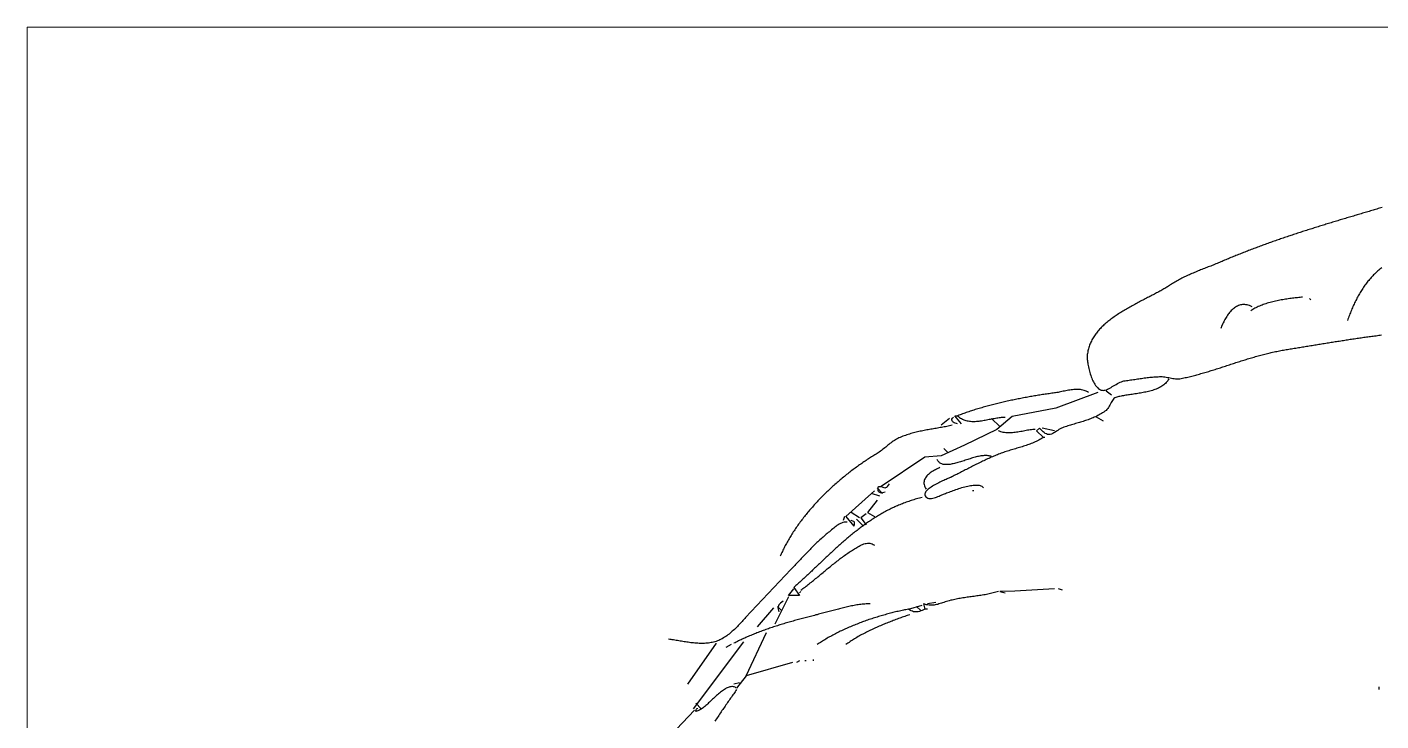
# Model space of a CAD drawing. Header units: millimetres. Extents: x 0 to 171, y 0 to 100.
# Drawn here: x 0 to 82.4, y 57.8 to 100 of the extents above; entities that cross this region are included whole.
import ezdxf

# ---------------------------------------------------------------- set-up
doc = ezdxf.new("R2010")
doc.units = ezdxf.units.MM
doc.layers.add('cut', color=7, linetype='CONTINUOUS', lineweight=0)
doc.layers.add('Gravur', color=7, linetype='CONTINUOUS')

msp = doc.modelspace()

# ---------------------------------------------------------------- linework, layer by layer
at = {"layer": 'cut'}
for q in [(171.046, 99.997), (0, 0)]:
    msp.add_line((0, 99.997), q, dxfattribs=at)
at = {"layer": 'Gravur'}
for points in [[(82.435, 89.013), (82.355, 88.989), (82.276, 88.966), (82.196, 88.942), (82.117, 88.919), (82.037, 88.895), (81.958, 88.871), (81.878, 88.848), (81.798, 88.824), (81.719, 88.801), (81.639, 88.777), (81.56, 88.753), (81.48, 88.73), (81.401, 88.706), (81.321, 88.683), (81.241, 88.659), (81.162, 88.635), (81.082, 88.612), (81.003, 88.588), (80.923, 88.564), (80.844, 88.541), (80.764, 88.517), (80.685, 88.493), (80.605, 88.47), (80.526, 88.446), (80.446, 88.422), (80.367, 88.399), (80.287, 88.375), (80.208, 88.351), (80.129, 88.327), (80.049, 88.303), (79.97, 88.279), (79.89, 88.255), (79.811, 88.231), (79.732, 88.207), (79.652, 88.183), (79.573, 88.159), (79.494, 88.135), (79.414, 88.111), (79.335, 88.087), (79.256, 88.063), (79.177, 88.039), (79.097, 88.014), (79.018, 87.99), (78.939, 87.965), (78.86, 87.941), (78.781, 87.917), (78.701, 87.892), (78.622, 87.867), (78.543, 87.843), (78.464, 87.818), (78.385, 87.793), (78.306, 87.768), (78.227, 87.743), (78.148, 87.718), (78.069, 87.693), (77.99, 87.668), (77.911, 87.643), (77.832, 87.618), (77.753, 87.593), (77.674, 87.567), (77.596, 87.542), (77.517, 87.516), (77.438, 87.491), (77.359, 87.465), (77.281, 87.439), (77.202, 87.414), (77.123, 87.388), (77.044, 87.362), (76.966, 87.336), (76.887, 87.31), (76.809, 87.283), (76.73, 87.257), (76.652, 87.231), (76.573, 87.204), (76.495, 87.177), (76.416, 87.151), (76.338, 87.124), (76.26, 87.097), (76.181, 87.07), (76.103, 87.043), (76.025, 87.016), (75.946, 86.989), (75.868, 86.961), (75.79, 86.934), (75.712, 86.906), (75.634, 86.878), (75.556, 86.851), (75.478, 86.823), (75.4, 86.795), (75.322, 86.766), (75.244, 86.738), (75.166, 86.71), (75.088, 86.681), (75.01, 86.653), (74.933, 86.624), (74.855, 86.595), (74.777, 86.566), (74.7, 86.537), (74.622, 86.508), (74.544, 86.478), (74.467, 86.449), (74.389, 86.419), (74.312, 86.389), (74.235, 86.359), (74.157, 86.329), (74.08, 86.299), (74.003, 86.269), (73.926, 86.238), (73.848, 86.208), (73.771, 86.177), (73.694, 86.146), (73.617, 86.115), (73.54, 86.084), (73.463, 86.053), (73.386, 86.021), (73.309, 85.989), (73.233, 85.958), (73.156, 85.926), (73.079, 85.894), (73.002, 85.861), (72.926, 85.829), (72.849, 85.796), (72.773, 85.764), (72.696, 85.731), (72.621, 85.698), (72.545, 85.666), (72.469, 85.635), (72.392, 85.603), (72.316, 85.572), (72.239, 85.541), (72.163, 85.511), (72.086, 85.48), (72.009, 85.45), (71.932, 85.42), (71.855, 85.39), (71.778, 85.359), (71.701, 85.329), (71.624, 85.299), (71.546, 85.269), (71.469, 85.238), (71.392, 85.208), (71.316, 85.177), (71.239, 85.146), (71.162, 85.115), (71.086, 85.084), (71.009, 85.052), (70.933, 85.02), (70.857, 84.987), (70.781, 84.954), (70.706, 84.921), (70.63, 84.887), (70.555, 84.853), (70.481, 84.818), (70.406, 84.782), (70.332, 84.746), (70.258, 84.709), (70.185, 84.671), (70.112, 84.633), (70.039, 84.594), (69.967, 84.554), (69.896, 84.513), (69.824, 84.471), (69.753, 84.428), (69.683, 84.385), (69.613, 84.34), (69.544, 84.295), (69.492, 84.26), (69.438, 84.225), (69.383, 84.191), (69.327, 84.156), (69.27, 84.122), (69.211, 84.087), (69.152, 84.052), (69.092, 84.018), (69.031, 83.983), (68.969, 83.948), (68.906, 83.914), (68.842, 83.879), (68.778, 83.844), (68.712, 83.809), (68.646, 83.774), (68.58, 83.738), (68.512, 83.703), (68.444, 83.668), (68.376, 83.632), (68.307, 83.596), (68.238, 83.56), (68.168, 83.524), (68.097, 83.488), (68.027, 83.451), (67.956, 83.414), (67.884, 83.378), (67.813, 83.34), (67.741, 83.303), (67.669, 83.265), (67.597, 83.227), (67.525, 83.189), (67.453, 83.151), (67.381, 83.112), (67.309, 83.073), (67.237, 83.033), (67.165, 82.994), (67.093, 82.954), (67.021, 82.913), (66.95, 82.872), (66.879, 82.831), (66.808, 82.79), (66.737, 82.748), (66.667, 82.705), (66.597, 82.663), (66.528, 82.619), (66.459, 82.576), (66.391, 82.532), (66.323, 82.487), (66.256, 82.442), (66.189, 82.397), (66.124, 82.351), (66.059, 82.304), (65.994, 82.257), (65.931, 82.21), (65.868, 82.162), (65.806, 82.113), (65.745, 82.064), (65.685, 82.014), (65.626, 81.964), (65.568, 81.913), (65.511, 81.861), (65.456, 81.809), (65.401, 81.757), (65.348, 81.703), (65.295, 81.649), (65.244, 81.595), (65.195, 81.539), (65.146, 81.483), (65.099, 81.427), (65.054, 81.369), (65.01, 81.311), (64.967, 81.252), (64.926, 81.193), (64.886, 81.132), (64.849, 81.071), (64.812, 81.01), (64.778, 80.947), (64.745, 80.884), (64.714, 80.819), (64.684, 80.755), (64.657, 80.689), (64.631, 80.622), (64.608, 80.555), (64.586, 80.486), (64.566, 80.417), (64.549, 80.347), (64.533, 80.276), (64.52, 80.204), (64.508, 80.132), (64.499, 80.058), (64.492, 79.983), (64.49, 79.936), (64.49, 79.882), (64.491, 79.824), (64.496, 79.76), (64.502, 79.693), (64.51, 79.621), (64.52, 79.546), (64.533, 79.468), (64.547, 79.387), (64.564, 79.304), (64.582, 79.22), (64.603, 79.135), (64.625, 79.048), (64.65, 78.962), (64.676, 78.876), (64.704, 78.79), (64.735, 78.706), (64.767, 78.623), (64.801, 78.542), (64.837, 78.464), (64.874, 78.389), (64.914, 78.317), (64.955, 78.248), (64.999, 78.185), (65.043, 78.126), (65.09, 78.072), (65.139, 78.024), (65.189, 77.982), (65.241, 77.946), (65.294, 77.918), (65.349, 77.897), (65.406, 77.884), (65.465, 77.88), (65.526, 77.884), (65.59, 77.897), (65.656, 77.918), (65.725, 77.946), (65.796, 77.98), (65.869, 78.018), (65.944, 78.06), (66.019, 78.104), (66.097, 78.15), (66.175, 78.196), (66.254, 78.242), (66.333, 78.287), (66.412, 78.329), (66.492, 78.368), (66.572, 78.402), (66.651, 78.43), (66.729, 78.452), (66.807, 78.466), (66.888, 78.477), (66.97, 78.489), (67.051, 78.5), (67.134, 78.512), (67.216, 78.525), (67.299, 78.537), (67.382, 78.549), (67.465, 78.562), (67.548, 78.575), (67.632, 78.587), (67.715, 78.599), (67.799, 78.611), (67.883, 78.623), (67.967, 78.634), (68.05, 78.645), (68.134, 78.656), (68.218, 78.665), (68.301, 78.675), (68.385, 78.683), (68.468, 78.691), (68.551, 78.698), (68.634, 78.704), (68.717, 78.708), (68.8, 78.712), (68.882, 78.715), (68.964, 78.717), (69.048, 78.715), (69.132, 78.709), (69.215, 78.698), (69.297, 78.685), (69.379, 78.669), (69.461, 78.653), (69.543, 78.636), (69.624, 78.619), (69.706, 78.605), (69.788, 78.592), (69.87, 78.584), (69.953, 78.579), (70.037, 78.58), (70.122, 78.587), (70.208, 78.601), (70.289, 78.618), (70.37, 78.635), (70.45, 78.653), (70.531, 78.671), (70.611, 78.69), (70.691, 78.709), (70.772, 78.728), (70.852, 78.748), (70.932, 78.769), (71.012, 78.789), (71.091, 78.81), (71.171, 78.832), (71.251, 78.853), (71.33, 78.875), (71.41, 78.898), (71.489, 78.92), (71.568, 78.943), (71.648, 78.966), (71.727, 78.99), (71.806, 79.013), (71.885, 79.037), (71.964, 79.061), (72.043, 79.085), (72.122, 79.11), (72.201, 79.134), (72.28, 79.159), (72.359, 79.184), (72.437, 79.209), (72.516, 79.234), (72.595, 79.259), (72.674, 79.285), (72.752, 79.31), (72.831, 79.336), (72.91, 79.361), (72.989, 79.387), (73.067, 79.412), (73.146, 79.438), (73.225, 79.464), (73.303, 79.489), (73.382, 79.515), (73.461, 79.54), (73.54, 79.566), (73.619, 79.591), (73.698, 79.616), (73.777, 79.641), (73.856, 79.667), (73.935, 79.692), (74.014, 79.716), (74.093, 79.741), (74.172, 79.766), (74.251, 79.79), (74.331, 79.814), (74.41, 79.838), (74.489, 79.862), (74.569, 79.885), (74.649, 79.909), (74.728, 79.932), (74.808, 79.955), (74.888, 79.977), (74.968, 79.999), (75.048, 80.021), (75.128, 80.043), (75.209, 80.064), (75.289, 80.085), (75.37, 80.105), (75.45, 80.126), (75.531, 80.145), (75.612, 80.165), (75.693, 80.184), (75.774, 80.202), (75.856, 80.221), (75.937, 80.238), (76.019, 80.255), (76.101, 80.272), (76.183, 80.288), (76.265, 80.304), (76.347, 80.319), (76.429, 80.334), (76.512, 80.348), (76.595, 80.362), (76.678, 80.375), (76.761, 80.389), (76.844, 80.402), (76.926, 80.415), (77.009, 80.429), (77.092, 80.442), (77.175, 80.456), (77.258, 80.469), (77.341, 80.482), (77.424, 80.496), (77.506, 80.509), (77.589, 80.523), (77.672, 80.536), (77.755, 80.55), (77.838, 80.563), (77.921, 80.577), (78.004, 80.59), (78.087, 80.604), (78.17, 80.617), (78.252, 80.631), (78.335, 80.644), (78.418, 80.658), (78.501, 80.671), (78.584, 80.684), (78.667, 80.698), (78.75, 80.711), (78.833, 80.725), (78.916, 80.738), (78.999, 80.751), (79.082, 80.765), (79.165, 80.778), (79.247, 80.791), (79.33, 80.804), (79.413, 80.818), (79.496, 80.831), (79.579, 80.844), (79.662, 80.857), (79.745, 80.87), (79.828, 80.883), (79.911, 80.896), (79.994, 80.909), (80.077, 80.922), (80.16, 80.935), (80.243, 80.948), (80.326, 80.96), (80.409, 80.973), (80.492, 80.986), (80.575, 80.998), (80.658, 81.011), (80.741, 81.023), (80.824, 81.036), (80.908, 81.048), (80.991, 81.061), (81.074, 81.073), (81.157, 81.085), (81.24, 81.097), (81.323, 81.109), (81.403, 81.121), (81.484, 81.132), (81.565, 81.142), (81.647, 81.153), (81.729, 81.164), (81.812, 81.174), (81.895, 81.185), (81.978, 81.196), (82.062, 81.207), (82.146, 81.218), (82.23, 81.23), (82.314, 81.242), (82.398, 81.254)], [(82.406, 85.344), (82.348, 85.299), (82.292, 85.253), (82.236, 85.206), (82.181, 85.158), (82.127, 85.11), (82.073, 85.06), (82.02, 85.01), (81.968, 84.958), (81.916, 84.906), (81.865, 84.853), (81.814, 84.799), (81.765, 84.744), (81.716, 84.689), (81.667, 84.632), (81.619, 84.575), (81.572, 84.517), (81.526, 84.458), (81.48, 84.399), (81.435, 84.339), (81.39, 84.278), (81.346, 84.216), (81.303, 84.153), (81.26, 84.09), (81.218, 84.026), (81.177, 83.961), (81.136, 83.896), (81.096, 83.83), (81.056, 83.763), (81.017, 83.696), (80.978, 83.628), (80.94, 83.559), (80.903, 83.489), (80.866, 83.419), (80.83, 83.349), (80.795, 83.277), (80.76, 83.205), (80.725, 83.133), (80.691, 83.06), (80.658, 82.986), (80.625, 82.912), (80.593, 82.837), (80.561, 82.762), (80.53, 82.686), (80.5, 82.609), (80.47, 82.533), (80.44, 82.455), (80.411, 82.377), (80.383, 82.299), (80.355, 82.22), (80.328, 82.14)], [(77.59, 83.55), (77.519, 83.544), (77.445, 83.537), (77.37, 83.53), (77.294, 83.522), (77.216, 83.514), (77.137, 83.505), (77.056, 83.495), (76.975, 83.485), (76.893, 83.474), (76.809, 83.463), (76.725, 83.451), (76.641, 83.439), (76.556, 83.425), (76.47, 83.411), (76.384, 83.396), (76.298, 83.381), (76.211, 83.364), (76.125, 83.347), (76.039, 83.329), (75.953, 83.31), (75.867, 83.291), (75.782, 83.27), (75.697, 83.249), (75.613, 83.226), (75.529, 83.203), (75.447, 83.178), (75.365, 83.153), (75.285, 83.126), (75.205, 83.099), (75.127, 83.07), (75.05, 83.041), (74.975, 83.01), (74.901, 82.978), (74.829, 82.945), (74.759, 82.911), (74.69, 82.875), (74.624, 82.838), (74.56, 82.8), (74.498, 82.761), (74.438, 82.721)], [(78.088, 83.384), (78.005, 83.467)], [(74.521, 82.97), (74.443, 83.006), (74.366, 83.036), (74.291, 83.061), (74.218, 83.079), (74.146, 83.092), (74.076, 83.099), (74.007, 83.101), (73.94, 83.097), (73.875, 83.089), (73.811, 83.077), (73.748, 83.059), (73.687, 83.038), (73.628, 83.012), (73.57, 82.982), (73.513, 82.948), (73.458, 82.911), (73.404, 82.871), (73.352, 82.827), (73.301, 82.78), (73.252, 82.731), (73.204, 82.679), (73.157, 82.624), (73.112, 82.567), (73.068, 82.508), (73.025, 82.448), (72.984, 82.385), (72.944, 82.321), (72.905, 82.256), (72.868, 82.19), (72.832, 82.122), (72.797, 82.055), (72.763, 81.986), (72.731, 81.917), (72.7, 81.848), (72.67, 81.779), (72.641, 81.711), (72.613, 81.642)], [(69.461, 78.573), (69.426, 78.513), (69.387, 78.456), (69.345, 78.401), (69.3, 78.349), (69.251, 78.3), (69.199, 78.253), (69.144, 78.209), (69.086, 78.167), (69.026, 78.127), (68.963, 78.09), (68.898, 78.054), (68.83, 78.021), (68.761, 77.989), (68.689, 77.96), (68.616, 77.931), (68.541, 77.905), (68.465, 77.88), (68.387, 77.857), (68.308, 77.835), (68.228, 77.814), (68.147, 77.795), (68.065, 77.777), (67.982, 77.759), (67.899, 77.743), (67.816, 77.727), (67.732, 77.713), (67.649, 77.699), (67.565, 77.685), (67.482, 77.673), (67.399, 77.66), (67.317, 77.648), (67.235, 77.636), (67.154, 77.625), (67.074, 77.613), (66.995, 77.602), (66.917, 77.59), (66.841, 77.578), (66.766, 77.566), (66.692, 77.554), (66.621, 77.541), (66.552, 77.528), (66.484, 77.514), (66.419, 77.5), (66.356, 77.484), (66.296, 77.468), (66.238, 77.451), (66.174, 77.422), (66.118, 77.381), (66.067, 77.33), (66.022, 77.27), (65.98, 77.203), (65.94, 77.131), (65.903, 77.056), (65.865, 76.981), (65.826, 76.907), (65.785, 76.836), (65.741, 76.77), (65.692, 76.711), (65.637, 76.661), (65.567, 76.61), (65.498, 76.561), (65.427, 76.514), (65.357, 76.469), (65.285, 76.427), (65.214, 76.386), (65.142, 76.347), (65.069, 76.31), (64.996, 76.275), (64.923, 76.241), (64.849, 76.209), (64.775, 76.178), (64.7, 76.148), (64.625, 76.12), (64.55, 76.093), (64.474, 76.066), (64.398, 76.04), (64.322, 76.016), (64.245, 75.991), (64.169, 75.968), (64.091, 75.944), (64.014, 75.921), (63.936, 75.899), (63.859, 75.876), (63.781, 75.854), (63.702, 75.831), (63.624, 75.808), (63.545, 75.785), (63.467, 75.761), (63.388, 75.738), (63.309, 75.713), (63.229, 75.688), (63.15, 75.662), (63.071, 75.635), (62.991, 75.607), (62.919, 75.576), (62.845, 75.535), (62.771, 75.489), (62.696, 75.439), (62.621, 75.387), (62.545, 75.337), (62.468, 75.29), (62.392, 75.249), (62.315, 75.217), (62.239, 75.196), (62.162, 75.189), (62.085, 75.198), (62.011, 75.223), (61.941, 75.26), (61.873, 75.307), (61.809, 75.361), (61.747, 75.419), (61.689, 75.478), (61.633, 75.535), (61.581, 75.587), (61.415, 75.421), (61.83, 75.007), (61.76, 74.963), (61.688, 74.922), (61.616, 74.882), (61.543, 74.843), (61.469, 74.806), (61.394, 74.771), (61.319, 74.737), (61.242, 74.704), (61.165, 74.672), (61.088, 74.641), (61.009, 74.611), (60.931, 74.583), (60.852, 74.555), (60.772, 74.527), (60.692, 74.501), (60.612, 74.475), (60.532, 74.45), (60.451, 74.425), (60.37, 74.4), (60.289, 74.376), (60.208, 74.352), (60.127, 74.328), (60.046, 74.304), (59.966, 74.28), (59.885, 74.256), (59.805, 74.231), (59.725, 74.207), (59.645, 74.182), (59.565, 74.157), (59.486, 74.131), (59.408, 74.105), (59.33, 74.077), (59.252, 74.05), (59.176, 74.021), (59.102, 73.993), (59.027, 73.963), (58.953, 73.933), (58.879, 73.902), (58.804, 73.871), (58.729, 73.839), (58.654, 73.806), (58.579, 73.773), (58.504, 73.739), (58.429, 73.705), (58.354, 73.67), (58.278, 73.634), (58.203, 73.598), (58.127, 73.562), (58.052, 73.526), (57.976, 73.489), (57.901, 73.451), (57.825, 73.414), (57.75, 73.376), (57.674, 73.338), (57.599, 73.3), (57.523, 73.262), (57.448, 73.223), (57.373, 73.185), (57.298, 73.146), (57.223, 73.108), (57.148, 73.069), (57.073, 73.031), (56.998, 72.992), (56.924, 72.954), (56.849, 72.916), (56.775, 72.878), (56.701, 72.84), (56.627, 72.802), (56.554, 72.765), (56.48, 72.728), (56.407, 72.691), (56.334, 72.655), (56.262, 72.619), (56.189, 72.584), (56.158, 72.569), (56.12, 72.552), (56.074, 72.532), (56.022, 72.509), (55.964, 72.484), (55.902, 72.456), (55.834, 72.427), (55.763, 72.395), (55.69, 72.361), (55.613, 72.326), (55.535, 72.289), (55.457, 72.25), (55.377, 72.211), (55.299, 72.169), (55.221, 72.127), (55.145, 72.084), (55.071, 72.04), (55, 71.995), (54.933, 71.949), (54.871, 71.903), (54.814, 71.857), (54.762, 71.811), (54.717, 71.764), (54.679, 71.718), (54.648, 71.672), (54.627, 71.626), (54.614, 71.581), (54.611, 71.536), (54.619, 71.492), (54.638, 71.449), (54.668, 71.407), (54.726, 71.356), (54.79, 71.321), (54.86, 71.3), (54.934, 71.293), (55.012, 71.296), (55.092, 71.309), (55.173, 71.328), (55.254, 71.354), (55.333, 71.382), (55.409, 71.413), (55.481, 71.443), (55.548, 71.472), (55.609, 71.497), (55.651, 71.514), (55.7, 71.533), (55.753, 71.555), (55.812, 71.579), (55.875, 71.604), (55.942, 71.631), (56.014, 71.659), (56.089, 71.688), (56.167, 71.718), (56.248, 71.749), (56.331, 71.779), (56.417, 71.81), (56.504, 71.841), (56.593, 71.871), (56.683, 71.901), (56.773, 71.929), (56.864, 71.957), (56.955, 71.983), (57.045, 72.007), (57.135, 72.03), (57.223, 72.05), (57.311, 72.068), (57.396, 72.084), (57.479, 72.096), (57.56, 72.106), (57.638, 72.112), (57.712, 72.115), (57.783, 72.114), (57.85, 72.108), (57.913, 72.099), (57.971, 72.085), (58.025, 72.066), (58.072, 72.042), (58.115, 72.013), (58.151, 71.978), (58.18, 71.937)], [(65.148, 77.744), (62.576, 76.796), (59.923, 76.281), (58.986, 75.491), (57.019, 74.536), (55.609, 73.888), (54.617, 73.822), (51.959, 72.02), (52.051, 71.981), (52.129, 71.957), (52.194, 71.95), (52.251, 71.96), (52.303, 71.988), (52.352, 72.035), (52.402, 72.101), (52.457, 72.186)], [(64.567, 77.744), (64.504, 77.785), (64.438, 77.821), (64.369, 77.851), (64.299, 77.876), (64.227, 77.897), (64.154, 77.912), (64.078, 77.924), (64.002, 77.931), (63.924, 77.935), (63.845, 77.935), (63.765, 77.933), (63.685, 77.927), (63.604, 77.92), (63.522, 77.91), (63.44, 77.898), (63.358, 77.884), (63.276, 77.87), (63.195, 77.854), (63.113, 77.838), (63.032, 77.821), (62.952, 77.805), (62.873, 77.788), (62.794, 77.772), (62.717, 77.757), (62.641, 77.744), (62.566, 77.731), (62.494, 77.72), (62.414, 77.71), (62.335, 77.699), (62.256, 77.688), (62.176, 77.676), (62.096, 77.665), (62.016, 77.653), (61.935, 77.641), (61.855, 77.629), (61.774, 77.617), (61.693, 77.604), (61.611, 77.591), (61.53, 77.578), (61.448, 77.565), (61.367, 77.552), (61.285, 77.538), (61.203, 77.524), (61.121, 77.51), (61.039, 77.496), (60.956, 77.481), (60.874, 77.466), (60.791, 77.451), (60.709, 77.436), (60.626, 77.421), (60.543, 77.405), (60.461, 77.389), (60.378, 77.373), (60.295, 77.357), (60.212, 77.34), (60.129, 77.324), (60.046, 77.307), (59.963, 77.289), (59.88, 77.272), (59.798, 77.254), (59.715, 77.236), (59.632, 77.218), (59.549, 77.199), (59.467, 77.181), (59.384, 77.162), (59.301, 77.142), (59.219, 77.123), (59.136, 77.103), (59.054, 77.083), (58.972, 77.063), (58.89, 77.043), (58.808, 77.022), (58.726, 77.001), (58.645, 76.98), (58.563, 76.958), (58.482, 76.936), (58.401, 76.914), (58.32, 76.892), (58.239, 76.87), (58.159, 76.847), (58.078, 76.824), (57.998, 76.801), (57.918, 76.777), (57.839, 76.753), (57.759, 76.729), (57.68, 76.705), (57.601, 76.68), (57.523, 76.655), (57.444, 76.63), (57.366, 76.604), (57.289, 76.578), (57.211, 76.552), (57.134, 76.526), (57.057, 76.499), (56.981, 76.472), (56.905, 76.445), (56.829, 76.418), (56.754, 76.39), (56.679, 76.362), (56.604, 76.334), (56.663, 76.282), (56.724, 76.235), (56.786, 76.193), (56.849, 76.156), (56.914, 76.123), (56.979, 76.094), (57.046, 76.069), (57.113, 76.048), (57.182, 76.03), (57.252, 76.016), (57.322, 76.005), (57.393, 75.997), (57.465, 75.992), (57.538, 75.99), (57.611, 75.99), (57.685, 75.992), (57.76, 75.997), (57.835, 76.003), (57.91, 76.011), (57.986, 76.021), (58.062, 76.032), (58.139, 76.044), (58.216, 76.058), (58.293, 76.072), (58.37, 76.086), (58.447, 76.101), (58.524, 76.117), (58.601, 76.132), (58.678, 76.147), (58.755, 76.162), (58.832, 76.176), (58.909, 76.19), (58.985, 76.202), (59.061, 76.214), (59.137, 76.224), (59.212, 76.233), (59.287, 76.241), (59.361, 76.246), (59.434, 76.25), (59.507, 76.251)], [(65.977, 77.578), (65.646, 77.827)], [(56.106, 76.168), (55.609, 75.753)], [(56.604, 75.836), (56.534, 75.856), (56.465, 75.88), (56.401, 75.91), (56.346, 75.945), (56.301, 75.984), (56.271, 76.029), (56.259, 76.078), (56.266, 76.131), (56.297, 76.189), (56.355, 76.251)], [(56.853, 75.836), (56.438, 76.334), (56.604, 76.334)], [(59.176, 75.67), (58.678, 76.168)], [(65.48, 76.002), (65.065, 76.251)], [(56.272, 75.753), (56.191, 75.735), (56.11, 75.717), (56.029, 75.7), (55.948, 75.684), (55.867, 75.668), (55.786, 75.652), (55.704, 75.637), (55.623, 75.623), (55.542, 75.608), (55.461, 75.594), (55.379, 75.58), (55.298, 75.566), (55.217, 75.552), (55.135, 75.538), (55.054, 75.524), (54.973, 75.51), (54.892, 75.496), (54.811, 75.481), (54.729, 75.466), (54.648, 75.451), (54.567, 75.435), (54.486, 75.419), (54.405, 75.403), (54.324, 75.385), (54.243, 75.368), (54.162, 75.349), (54.081, 75.33), (54.001, 75.31), (53.92, 75.289), (53.84, 75.267), (53.759, 75.244), (53.679, 75.22), (53.598, 75.195), (53.518, 75.169), (53.438, 75.141), (53.358, 75.113), (53.278, 75.083), (53.198, 75.051), (53.118, 75.018), (53.039, 74.984), (52.967, 74.95), (52.896, 74.913), (52.827, 74.873), (52.759, 74.83), (52.692, 74.785), (52.626, 74.737), (52.56, 74.688), (52.495, 74.637), (52.43, 74.586), (52.366, 74.533), (52.302, 74.48), (52.237, 74.427), (52.173, 74.375), (52.109, 74.322), (52.044, 74.271), (51.979, 74.22), (51.913, 74.171), (51.846, 74.124), (51.779, 74.079), (51.71, 74.037), (51.644, 73.997), (51.577, 73.957), (51.511, 73.916), (51.445, 73.875), (51.378, 73.833), (51.312, 73.791), (51.245, 73.748), (51.178, 73.705), (51.112, 73.661), (51.045, 73.617), (50.979, 73.573), (50.912, 73.527), (50.845, 73.482), (50.779, 73.436), (50.712, 73.39), (50.646, 73.343), (50.58, 73.296), (50.513, 73.248), (50.447, 73.2), (50.381, 73.151), (50.315, 73.102), (50.249, 73.053), (50.183, 73.003), (50.117, 72.953), (50.051, 72.902), (49.986, 72.851), (49.92, 72.799), (49.855, 72.748), (49.79, 72.695), (49.725, 72.643), (49.66, 72.59), (49.595, 72.536), (49.53, 72.482), (49.466, 72.428), (49.402, 72.374), (49.338, 72.319), (49.274, 72.264), (49.211, 72.208), (49.147, 72.152), (49.084, 72.096), (49.021, 72.039), (48.959, 71.982), (48.897, 71.924), (48.834, 71.867), (48.773, 71.809), (48.711, 71.75), (48.65, 71.692), (48.589, 71.633), (48.528, 71.573), (48.468, 71.514), (48.408, 71.454), (48.348, 71.393), (48.289, 71.333), (48.23, 71.272), (48.171, 71.211), (48.113, 71.149), (48.055, 71.088), (47.997, 71.026), (47.94, 70.963), (47.883, 70.901), (47.827, 70.838), (47.771, 70.775), (47.715, 70.711), (47.66, 70.648), (47.605, 70.584), (47.551, 70.52), (47.497, 70.455), (47.443, 70.39), (47.39, 70.326), (47.338, 70.26), (47.286, 70.195), (47.234, 70.129), (47.183, 70.064), (47.132, 69.998), (47.082, 69.931), (47.033, 69.865), (46.983, 69.798), (46.935, 69.731), (46.887, 69.664), (46.839, 69.597), (46.792, 69.529), (46.746, 69.462), (46.7, 69.394), (46.655, 69.326), (46.61, 69.258), (46.566, 69.189), (46.523, 69.121), (46.48, 69.052), (46.438, 68.983), (46.396, 68.914), (46.355, 68.845), (46.315, 68.775), (46.275, 68.706), (46.236, 68.636), (46.198, 68.566), (46.16, 68.496), (46.123, 68.426), (46.086, 68.356), (46.051, 68.286), (46.016, 68.215), (45.981, 68.145), (45.948, 68.074), (45.915, 68.003), (45.883, 67.932), (45.851, 67.861), (45.821, 67.79)], [(61.332, 75.504), (61.256, 75.5), (61.179, 75.493), (61.101, 75.484), (61.022, 75.473), (60.941, 75.46), (60.86, 75.446), (60.778, 75.431), (60.696, 75.416), (60.613, 75.4), (60.529, 75.384), (60.446, 75.369), (60.362, 75.353), (60.278, 75.339), (60.194, 75.326), (60.111, 75.314), (60.027, 75.304), (59.944, 75.296), (59.862, 75.29), (59.78, 75.286), (59.699, 75.286), (59.619, 75.289), (59.54, 75.295), (59.462, 75.305), (59.385, 75.319), (59.31, 75.337), (59.236, 75.36), (59.163, 75.388), (59.093, 75.421)], [(62.494, 75.421), (61.747, 75.587)], [(61.913, 75.007), (61.83, 75.007)], [(56.023, 74.094), (55.775, 74.343)], [(58.678, 73.845), (58.628, 73.865), (58.577, 73.881), (58.523, 73.894), (58.467, 73.903), (58.409, 73.909), (58.349, 73.912), (58.287, 73.912), (58.224, 73.909), (58.159, 73.903), (58.093, 73.896), (58.025, 73.885), (57.956, 73.873), (57.886, 73.859), (57.815, 73.843), (57.744, 73.825), (57.671, 73.806), (57.597, 73.786), (57.524, 73.764), (57.449, 73.742), (57.374, 73.719), (57.299, 73.695), (57.224, 73.671), (57.148, 73.647), (57.073, 73.622), (56.998, 73.598), (56.923, 73.574), (56.849, 73.55), (56.774, 73.527), (56.701, 73.505), (56.628, 73.483), (56.556, 73.463), (56.485, 73.444), (56.415, 73.426), (56.346, 73.41), (56.278, 73.396), (56.211, 73.383), (56.146, 73.373), (56.083, 73.365), (56.021, 73.359), (55.961, 73.356), (55.902, 73.356), (55.846, 73.358), (55.791, 73.364), (55.739, 73.373), (55.689, 73.386), (55.642, 73.402), (55.597, 73.421), (55.554, 73.445), (55.515, 73.473), (55.478, 73.505), (55.444, 73.541), (55.413, 73.583), (55.385, 73.628), (55.36, 73.679)], [(55.526, 73.182), (55.461, 73.151), (55.396, 73.119), (55.33, 73.085), (55.264, 73.05), (55.198, 73.014), (55.133, 72.976), (55.069, 72.936), (55.007, 72.896), (54.947, 72.853), (54.89, 72.809), (54.836, 72.763), (54.785, 72.716), (54.738, 72.666), (54.696, 72.615), (54.658, 72.563), (54.626, 72.508), (54.6, 72.452), (54.579, 72.393), (54.566, 72.333), (54.559, 72.271), (54.561, 72.207), (54.57, 72.14), (54.588, 72.072), (54.614, 72.002), (54.65, 71.929), (54.696, 71.854)], [(51.544, 71.771), (51.378, 71.606)], [(52.042, 71.606), (51.71, 71.937)], [(52.208, 71.689), (52.123, 71.655), (52.046, 71.635), (51.978, 71.628), (51.92, 71.634), (51.871, 71.652), (51.832, 71.683), (51.803, 71.726), (51.784, 71.782), (51.776, 71.85), (51.779, 71.929), (51.793, 72.02), (51.959, 72.02)], [(57.6, 71.771), (57.517, 71.771)], [(54.447, 71.357), (54.364, 71.336), (54.281, 71.315), (54.198, 71.294), (54.116, 71.271), (54.034, 71.248), (53.953, 71.224), (53.872, 71.2), (53.792, 71.175), (53.713, 71.149), (53.634, 71.122), (53.555, 71.095), (53.477, 71.067), (53.399, 71.039), (53.322, 71.009), (53.246, 70.98), (53.169, 70.949), (53.094, 70.918), (53.018, 70.886), (52.943, 70.854), (52.869, 70.821), (52.795, 70.788), (52.721, 70.754), (52.648, 70.719), (52.575, 70.684), (52.503, 70.649), (52.431, 70.612), (52.359, 70.576), (52.288, 70.538), (52.217, 70.5), (52.147, 70.462), (52.077, 70.423), (52.007, 70.384), (51.938, 70.344), (51.869, 70.304), (51.8, 70.263), (51.732, 70.221), (51.664, 70.18), (51.596, 70.137), (51.529, 70.095), (51.462, 70.052), (51.395, 70.008), (51.328, 69.964), (51.262, 69.92), (51.196, 69.875), (51.131, 69.83), (51.066, 69.784), (51.001, 69.738), (50.936, 69.692), (50.871, 69.645), (50.807, 69.598), (50.743, 69.55), (50.679, 69.502), (50.616, 69.454), (50.553, 69.405), (50.49, 69.357), (50.427, 69.307), (50.364, 69.258), (50.302, 69.208), (50.24, 69.158), (50.178, 69.107), (50.116, 69.057), (50.054, 69.006), (49.993, 68.954), (49.932, 68.903), (49.87, 68.851), (49.809, 68.799), (49.749, 68.747), (49.688, 68.694), (49.627, 68.642), (49.567, 68.589), (49.507, 68.536), (49.447, 68.482), (49.387, 68.429), (49.327, 68.375), (49.267, 68.321), (49.207, 68.267), (49.148, 68.213), (49.088, 68.158), (49.029, 68.103), (48.969, 68.049), (48.91, 67.994), (48.851, 67.939), (48.792, 67.884), (48.733, 67.829), (48.674, 67.773), (48.615, 67.718), (48.556, 67.662), (48.497, 67.607), (48.438, 67.551), (48.379, 67.495), (48.32, 67.439), (48.261, 67.384), (48.202, 67.328), (48.143, 67.272), (48.084, 67.216), (48.025, 67.16), (47.966, 67.104), (47.907, 67.048), (47.848, 66.992), (47.789, 66.936), (47.73, 66.88), (47.671, 66.824), (47.612, 66.768), (47.552, 66.712), (47.493, 66.656), (47.433, 66.6), (47.374, 66.544), (47.314, 66.488), (47.254, 66.433), (47.195, 66.377), (47.135, 66.322), (47.075, 66.266), (47.014, 66.211), (46.954, 66.156), (46.894, 66.101), (46.833, 66.046), (46.772, 65.991), (46.711, 65.937), (46.65, 65.882), (46.982, 65.384), (46.318, 65.384), (46.65, 65.799)], [(51.876, 71.44), (51.378, 71.606), (49.802, 70.195), (50.3, 69.615), (50.329, 69.714), (50.341, 69.789), (50.332, 69.846), (50.298, 69.888), (50.233, 69.92), (50.134, 69.947)], [(51.71, 71.191), (51.129, 70.444), (51.544, 70.195)], [(49.719, 70.195), (49.636, 69.947)], [(50.632, 70.113), (50.134, 70.444)], [(50.881, 69.615), (50.466, 70.03)], [(51.047, 70.361), (50.715, 70.113), (51.047, 69.698)], [(49.885, 69.864), (49.795, 69.858), (49.71, 69.845), (49.629, 69.826), (49.551, 69.8), (49.477, 69.769), (49.406, 69.732), (49.337, 69.691), (49.269, 69.646), (49.203, 69.598), (49.138, 69.547), (49.073, 69.495), (49.008, 69.44), (48.943, 69.385), (48.876, 69.329), (48.807, 69.273), (48.742, 69.221), (48.678, 69.169), (48.614, 69.115), (48.55, 69.061), (48.486, 69.007), (48.423, 68.951), (48.36, 68.896), (48.298, 68.839), (48.236, 68.782), (48.174, 68.725), (48.112, 68.667), (48.051, 68.609), (47.99, 68.55), (47.929, 68.491), (47.868, 68.432), (47.808, 68.372), (47.748, 68.312), (47.688, 68.252), (47.629, 68.191), (47.569, 68.131), (47.51, 68.07), (47.451, 68.008), (47.392, 67.947), (47.333, 67.885), (47.275, 67.824), (47.217, 67.762), (47.159, 67.7), (47.101, 67.639), (47.043, 67.577), (46.985, 67.515), (46.927, 67.453), (46.87, 67.392), (46.813, 67.33), (46.755, 67.268), (46.698, 67.207), (46.641, 67.146), (46.584, 67.085), (46.527, 67.024), (46.47, 66.964), (43.713, 64.043), (43.66, 63.986), (43.606, 63.928), (43.551, 63.869), (43.496, 63.81), (43.44, 63.75), (43.383, 63.689), (43.326, 63.628), (43.268, 63.567), (43.208, 63.506), (43.148, 63.446), (43.088, 63.386), (43.026, 63.326), (42.964, 63.267), (42.901, 63.209), (42.837, 63.153), (42.772, 63.098), (42.706, 63.044), (42.639, 62.992), (42.572, 62.941), (42.503, 62.893), (42.434, 62.847), (42.364, 62.803), (42.292, 62.761), (42.22, 62.723), (42.147, 62.687), (42.073, 62.654), (41.998, 62.625), (41.922, 62.598), (41.844, 62.575), (41.765, 62.554), (41.686, 62.536), (41.607, 62.52), (41.527, 62.507), (41.447, 62.496), (41.366, 62.487), (41.285, 62.481), (41.204, 62.476), (41.123, 62.473), (41.042, 62.472), (40.96, 62.473), (40.878, 62.476), (40.796, 62.479), (40.714, 62.485), (40.632, 62.491), (40.55, 62.499), (40.468, 62.508), (40.386, 62.517), (40.304, 62.528), (40.222, 62.539), (40.14, 62.551), (40.058, 62.564), (39.976, 62.577), (39.895, 62.59), (39.814, 62.604), (39.733, 62.618), (39.652, 62.631), (39.572, 62.645), (39.491, 62.659), (39.412, 62.672), (39.332, 62.685), (39.253, 62.697), (39.175, 62.709), (39.097, 62.72), (39.019, 62.73)], [(47.065, 65.716), (47.13, 65.763), (47.195, 65.81), (47.26, 65.858), (47.325, 65.906), (47.39, 65.955), (47.455, 66.005), (47.519, 66.055), (47.584, 66.105), (47.648, 66.156), (47.712, 66.207), (47.777, 66.259), (47.841, 66.311), (47.905, 66.363), (47.97, 66.416), (48.034, 66.469), (48.098, 66.522), (48.162, 66.575), (48.227, 66.628), (48.291, 66.682), (48.355, 66.736), (48.42, 66.789), (48.484, 66.843), (48.549, 66.897), (48.613, 66.951), (48.678, 67.004), (48.743, 67.058), (48.808, 67.111), (48.873, 67.165), (48.938, 67.218), (49.004, 67.271), (49.069, 67.324), (49.135, 67.376), (49.201, 67.428), (49.267, 67.48), (49.333, 67.531), (49.4, 67.582), (49.466, 67.633), (49.533, 67.683), (49.6, 67.733), (49.668, 67.782), (49.735, 67.831), (49.803, 67.879), (49.872, 67.926), (49.94, 67.973), (50.009, 68.019), (50.078, 68.064), (50.147, 68.109), (50.217, 68.153), (50.28, 68.192), (50.344, 68.233), (50.41, 68.274), (50.477, 68.316), (50.546, 68.357), (50.616, 68.397), (50.687, 68.434), (50.758, 68.469), (50.83, 68.5), (50.903, 68.526), (50.976, 68.548), (51.048, 68.564), (51.121, 68.573), (51.193, 68.576), (51.265, 68.57), (51.336, 68.556), (51.407, 68.532), (51.476, 68.498), (51.544, 68.454)], [(46.318, 65.301), (45.489, 63.642)], [(47.065, 65.633), (46.982, 65.55)], [(59.093, 65.633), (59.013, 65.609), (58.933, 65.586), (58.852, 65.564), (58.771, 65.543), (58.69, 65.524), (58.608, 65.505), (58.526, 65.488), (58.444, 65.471), (58.361, 65.455), (58.278, 65.44), (58.195, 65.426), (58.112, 65.412), (58.028, 65.399), (57.944, 65.386), (57.86, 65.374), (57.776, 65.362), (57.692, 65.35), (57.608, 65.338), (57.523, 65.327), (57.439, 65.315), (57.355, 65.303), (57.271, 65.292), (57.186, 65.28), (57.102, 65.268), (57.018, 65.255), (56.934, 65.242), (56.851, 65.229), (56.767, 65.215), (56.684, 65.201), (56.601, 65.185), (56.518, 65.169), (56.435, 65.152), (56.353, 65.135), (56.271, 65.116), (56.189, 65.096), (56.101, 65.073), (56.016, 65.048), (55.933, 65.023), (55.853, 64.997), (55.774, 64.97), (55.697, 64.944), (55.621, 64.919), (55.546, 64.895), (55.472, 64.873), (55.398, 64.852), (55.324, 64.835), (55.25, 64.82), (55.176, 64.808), (55.101, 64.8), (55.025, 64.796), (54.948, 64.797), (54.869, 64.803), (54.788, 64.815), (54.705, 64.832), (54.619, 64.856), (54.53, 64.887), (54.613, 64.555), (54.526, 64.515), (54.443, 64.479), (54.364, 64.449), (54.288, 64.424), (54.214, 64.405), (54.143, 64.393), (54.072, 64.389), (54.001, 64.393), (53.929, 64.405), (53.856, 64.427), (53.78, 64.459), (53.701, 64.501), (53.618, 64.555), (54.447, 64.804)], [(62.494, 65.799), (60.088, 65.658), (59.176, 65.633), (59.507, 65.55)], [(62.991, 65.716), (62.742, 65.799)], [(51.295, 64.887), (51.212, 64.885), (51.129, 64.882), (51.046, 64.878), (50.963, 64.872), (50.881, 64.865), (50.799, 64.857), (50.717, 64.847), (50.635, 64.837), (50.554, 64.825), (50.473, 64.812), (50.392, 64.799), (50.311, 64.784), (50.231, 64.768), (50.15, 64.752), (50.07, 64.735), (49.99, 64.717), (49.91, 64.699), (49.83, 64.68), (49.75, 64.661), (49.67, 64.641), (49.591, 64.62), (49.511, 64.6), (49.431, 64.579), (49.352, 64.558), (49.272, 64.536), (49.193, 64.515), (49.113, 64.493), (49.034, 64.472), (48.954, 64.45), (48.874, 64.429), (48.795, 64.407), (48.715, 64.386), (48.635, 64.366), (48.555, 64.345), (48.475, 64.325), (48.393, 64.305), (48.311, 64.285), (48.229, 64.264), (48.147, 64.244), (48.065, 64.223), (47.983, 64.203), (47.901, 64.182), (47.819, 64.161), (47.737, 64.14), (47.655, 64.12), (47.574, 64.099), (47.492, 64.078), (47.411, 64.056), (47.329, 64.035), (47.248, 64.014), (47.167, 63.992), (47.085, 63.97), (47.004, 63.949), (46.923, 63.927), (46.843, 63.905), (46.762, 63.882), (46.681, 63.86), (46.601, 63.837), (46.52, 63.815), (46.44, 63.792), (46.36, 63.769), (46.279, 63.746), (46.199, 63.722), (46.12, 63.698), (46.04, 63.674), (45.96, 63.65), (45.881, 63.626), (45.802, 63.602), (45.723, 63.577), (45.644, 63.552), (45.565, 63.527), (45.486, 63.501), (45.407, 63.475), (45.329, 63.449), (45.251, 63.423), (45.173, 63.397), (45.095, 63.37), (45.017, 63.343), (44.94, 63.315), (44.863, 63.287), (44.786, 63.26), (44.709, 63.231), (44.632, 63.203), (44.555, 63.174), (44.479, 63.144), (44.403, 63.115), (44.327, 63.085), (44.251, 63.055), (44.176, 63.024), (44.101, 62.993), (44.026, 62.962), (43.951, 62.93), (43.876, 62.898), (43.802, 62.865), (43.728, 62.832), (43.654, 62.799), (43.58, 62.765), (43.507, 62.731), (43.434, 62.697), (43.361, 62.662), (43.288, 62.627), (43.216, 62.591), (43.144, 62.555), (43.072, 62.518), (43, 62.481)], [(45.406, 64.638), (44.411, 63.477)], [(45.904, 64.472), (45.655, 64.721)], [(45.987, 65.053), (45.91, 64.99), (45.843, 64.931), (45.786, 64.875), (45.74, 64.819), (45.706, 64.762), (45.684, 64.702), (45.676, 64.637), (45.682, 64.564), (45.702, 64.482), (45.738, 64.389), (45.738, 64.389)], [(53.618, 64.555), (53.541, 64.54), (53.465, 64.525), (53.387, 64.51), (53.31, 64.494), (53.232, 64.477), (53.153, 64.46), (53.075, 64.443), (52.996, 64.425), (52.917, 64.407), (52.837, 64.388), (52.757, 64.369), (52.677, 64.349), (52.597, 64.329), (52.517, 64.309), (52.436, 64.288), (52.356, 64.266), (52.275, 64.244), (52.194, 64.222), (52.113, 64.199), (52.032, 64.176), (51.95, 64.153), (51.869, 64.129), (51.788, 64.104), (51.706, 64.079), (51.625, 64.054), (51.543, 64.028), (51.462, 64.002), (51.38, 63.975), (51.299, 63.948), (51.217, 63.92), (51.136, 63.893), (51.055, 63.864), (50.974, 63.835), (50.893, 63.806), (50.812, 63.777), (50.731, 63.747), (50.651, 63.716), (50.57, 63.685), (50.49, 63.654), (50.41, 63.622), (50.33, 63.59), (50.251, 63.558), (50.172, 63.525), (50.093, 63.491), (50.014, 63.458), (49.936, 63.424), (49.858, 63.389), (49.78, 63.354), (49.703, 63.319), (49.626, 63.283), (49.55, 63.247), (49.473, 63.21), (49.398, 63.173), (49.322, 63.136), (49.248, 63.098), (49.173, 63.06), (49.099, 63.022), (49.026, 62.983), (48.953, 62.944), (48.881, 62.904), (48.809, 62.864), (48.738, 62.823), (48.667, 62.783), (48.597, 62.741), (48.528, 62.7), (48.459, 62.658), (48.391, 62.615), (48.323, 62.573), (48.257, 62.53), (48.19, 62.486), (48.125, 62.442), (48.06, 62.398)], [(54.364, 64.472), (54.116, 64.721)], [(54.779, 64.555), (54.613, 64.555)], [(55.277, 64.97), (54.779, 64.887)], [(53.701, 64.223), (53.625, 64.197), (53.548, 64.171), (53.472, 64.145), (53.395, 64.118), (53.318, 64.091), (53.24, 64.064), (53.163, 64.037), (53.085, 64.009), (53.007, 63.981), (52.929, 63.952), (52.851, 63.924), (52.773, 63.895), (52.695, 63.865), (52.617, 63.835), (52.539, 63.805), (52.46, 63.775), (52.382, 63.744), (52.304, 63.713), (52.226, 63.682), (52.148, 63.65), (52.07, 63.618), (51.992, 63.585), (51.914, 63.552), (51.836, 63.519), (51.759, 63.485), (51.682, 63.451), (51.605, 63.416), (51.528, 63.381), (51.451, 63.346), (51.375, 63.31), (51.299, 63.273), (51.223, 63.237), (51.148, 63.199), (51.073, 63.162), (50.998, 63.123), (50.924, 63.085), (50.85, 63.046), (50.776, 63.006), (50.703, 62.966), (50.631, 62.926), (50.558, 62.885), (50.487, 62.843), (50.416, 62.801), (50.345, 62.758), (50.275, 62.715), (50.206, 62.672), (50.137, 62.627), (50.069, 62.583), (50.001, 62.537), (49.934, 62.492), (49.868, 62.445), (49.802, 62.398)], [(46.567, 61.32), (43.747, 60.49), (44.991, 63.145)], [(41.922, 62.481), (40.18, 59.993)], [(43.581, 62.564), (40.512, 58.5)], [(42.835, 62.398), (42.503, 62.232)], [(46.982, 61.403), (46.816, 61.32)], [(47.397, 61.403), (47.314, 61.403)], [(47.811, 61.486), (47.811, 61.403)], [(43.747, 60.49), (43.166, 59.744), (43.119, 59.777), (43.071, 59.803), (43.021, 59.823), (42.971, 59.836), (42.919, 59.843), (42.867, 59.844), (42.814, 59.839), (42.759, 59.829), (42.704, 59.814), (42.649, 59.795), (42.592, 59.771), (42.535, 59.743), (42.478, 59.711), (42.42, 59.675), (42.361, 59.636), (42.302, 59.594), (42.243, 59.55), (42.183, 59.502), (42.123, 59.453), (42.063, 59.402), (42.003, 59.349), (41.942, 59.295), (41.882, 59.239), (41.822, 59.183), (41.761, 59.127), (41.701, 59.07), (41.641, 59.013), (41.582, 58.957), (41.522, 58.901), (41.463, 58.847), (41.405, 58.793), (41.347, 58.741), (41.289, 58.691), (41.232, 58.642), (41.176, 58.596), (41.12, 58.553), (41.065, 58.512), (41.011, 58.475), (40.957, 58.441), (40.905, 58.411), (40.854, 58.385), (40.803, 58.363), (40.754, 58.346), (40.705, 58.334), (40.676, 58.342), (40.678, 58.378), (40.7, 58.428), (40.731, 58.479), (40.759, 58.517), (40.773, 58.529), (40.761, 58.5)], [(43.166, 59.661), (43.122, 59.597), (43.078, 59.533), (43.033, 59.468), (42.988, 59.403), (42.942, 59.338), (42.896, 59.272), (42.849, 59.205), (42.802, 59.139), (42.755, 59.071), (42.707, 59.004), (42.66, 58.936), (42.612, 58.867), (42.564, 58.799), (42.516, 58.73), (42.467, 58.66), (42.419, 58.59), (42.37, 58.52), (42.322, 58.45), (42.273, 58.379), (42.225, 58.309), (42.177, 58.237), (42.128, 58.166), (42.08, 58.094), (42.032, 58.023), (41.984, 57.95), (41.937, 57.878), (41.889, 57.806), (41.842, 57.733)], [(43.332, 60.076), (43, 59.993)], [(82.235, 59.827), (82.235, 59.661)], [(41.01, 58.5), (40.678, 58.831)], [(39.516, 57.255), (40.595, 58.417)]]:
    msp.add_lwpolyline(points, dxfattribs=at)

doc.saveas('drawing.dxf')
